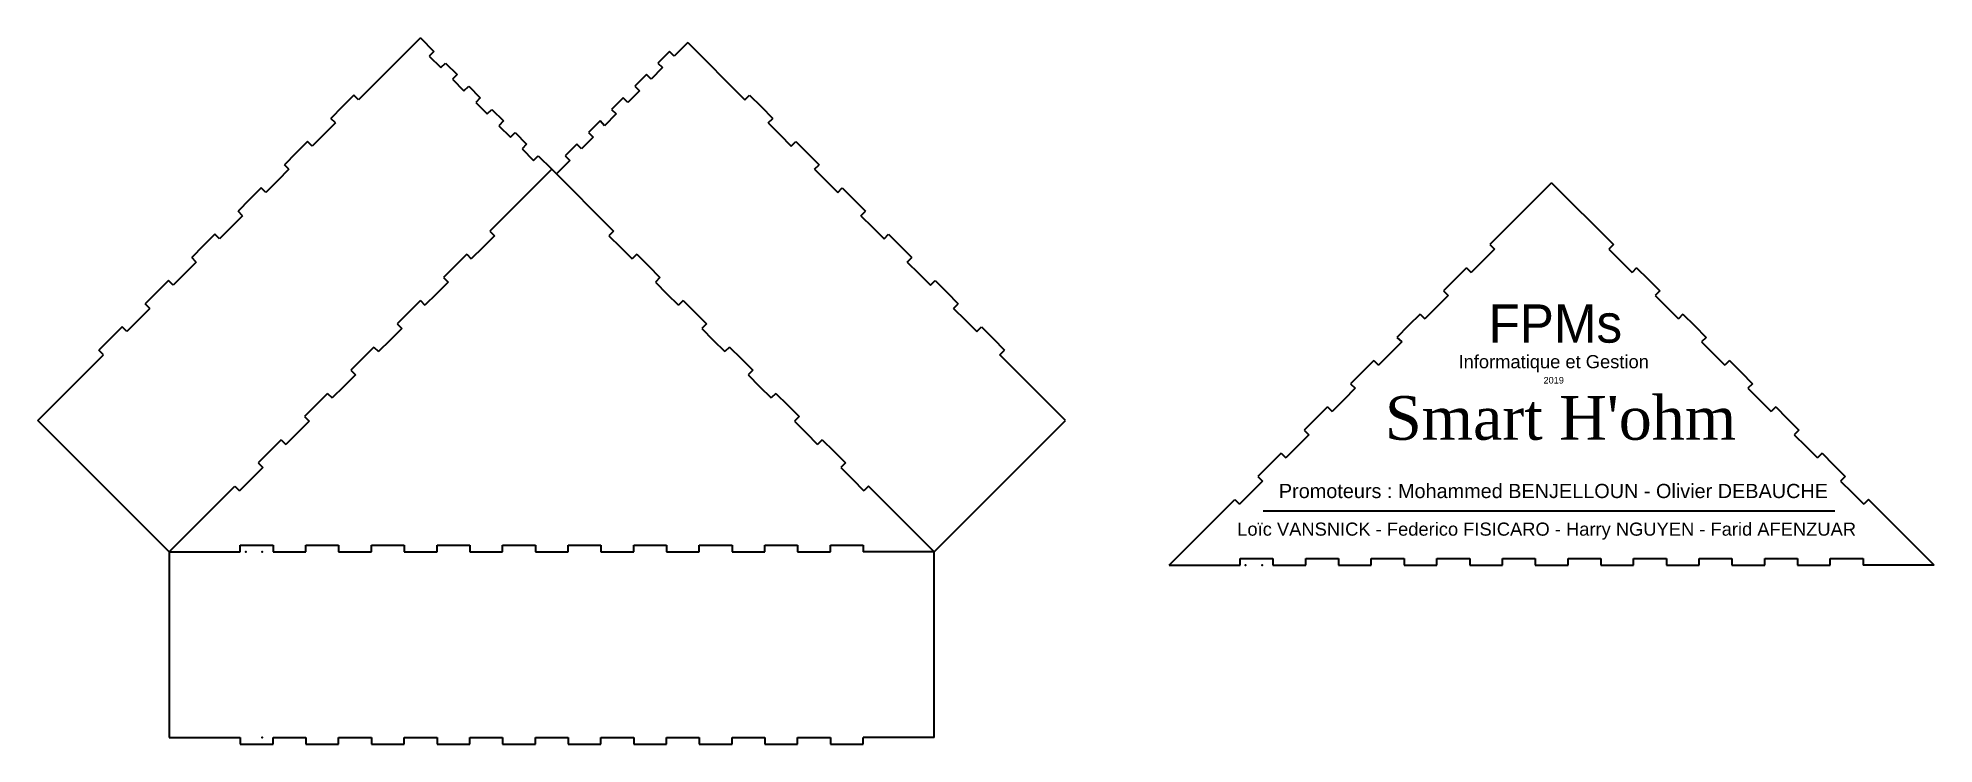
# Model space of a CAD drawing. Header units: centimetres. Extents: x 2584 to 2758, y 1617 to 1682.
import ezdxf

# ---------------------------------------------------------------- set-up
doc = ezdxf.new("R2010")
doc.units = ezdxf.units.CM
doc.styles.get("Standard").update_dxf_attribs({"font": 'arial.ttf'})

msp = doc.modelspace()

# ---------------------------------------------------------------- linework, layer by layer
for p, q in [((2619.43, 1682.12), (2613.77, 1676.46)), ((2619.43, 1682.12), (2620.67, 1680.88)), ((2643.9, 1681.7), (2642.66, 1680.46)), ((2643.9, 1681.7), (2649.13, 1676.46)), ((2620.67, 1680.88), (2620.24, 1680.46)), ((2620.24, 1680.46), (2621.3, 1679.4)), ((2621.3, 1679.4), (2621.73, 1679.82)), ((2621.73, 1679.82), (2622.79, 1678.76)), ((2642.23, 1680.88), (2641.17, 1679.82)), ((2641.17, 1679.82), (2641.6, 1679.4)), ((2642.66, 1680.46), (2642.23, 1680.88)), ((2622.79, 1678.76), (2622.36, 1678.34)), ((2622.36, 1678.34), (2623.42, 1677.28)), ((2640.11, 1678.76), (2639.05, 1677.7)), ((2640.54, 1678.34), (2640.11, 1678.76)), ((2641.6, 1679.4), (2640.54, 1678.34)), ((2613.35, 1676.89), (2612.29, 1675.83)), ((2613.77, 1676.46), (2613.35, 1676.89)), ((2623.42, 1677.28), (2623.85, 1677.7)), ((2623.85, 1677.7), (2624.91, 1676.64)), ((2624.91, 1676.64), (2624.49, 1676.22)), ((2624.49, 1676.22), (2625.55, 1675.16)), ((2637.99, 1676.64), (2636.93, 1675.58)), ((2638.42, 1676.22), (2637.99, 1676.64)), ((2639.48, 1677.28), (2638.42, 1676.22)), ((2639.05, 1677.7), (2639.48, 1677.28)), ((2649.13, 1676.46), (2649.55, 1676.89)), ((2649.55, 1676.89), (2650.61, 1675.83)), ((2612.29, 1675.83), (2611.22, 1674.76)), ((2611.65, 1674.34), (2611.22, 1674.76)), ((2625.55, 1675.16), (2625.97, 1675.58)), ((2625.97, 1675.58), (2627.03, 1674.52)), ((2627.03, 1674.52), (2626.61, 1674.09)), ((2635.87, 1674.52), (2634.81, 1673.46)), ((2636.29, 1674.09), (2635.87, 1674.52)), ((2637.35, 1675.16), (2636.29, 1674.09)), ((2636.93, 1675.58), (2637.35, 1675.16)), ((2650.61, 1675.83), (2651.68, 1674.76)), ((2651.25, 1674.34), (2651.68, 1674.76)), ((2610.59, 1673.28), (2609.53, 1672.22)), ((2611.65, 1674.34), (2610.59, 1673.28)), ((2626.61, 1674.09), (2627.67, 1673.03)), ((2627.67, 1673.03), (2628.09, 1673.46)), ((2628.09, 1673.46), (2629.15, 1672.4)), ((2635.23, 1673.03), (2634.17, 1671.97)), ((2634.81, 1673.46), (2635.23, 1673.03)), ((2651.25, 1674.34), (2652.31, 1673.28)), ((2652.31, 1673.28), (2653.37, 1672.22)), ((2608.04, 1671.58), (2606.98, 1670.52)), ((2609.1, 1672.64), (2608.04, 1671.58)), ((2609.53, 1672.22), (2609.1, 1672.64)), ((2629.15, 1672.4), (2628.73, 1671.97)), ((2628.73, 1671.97), (2629.79, 1670.91)), ((2629.79, 1670.91), (2630.21, 1671.34)), ((2630.21, 1671.34), (2631.45, 1670.1)), ((2633.75, 1672.4), (2632.69, 1671.34)), ((2632.69, 1671.34), (2633.11, 1670.91)), ((2634.17, 1671.97), (2633.75, 1672.4)), ((2653.37, 1672.22), (2653.8, 1672.64)), ((2653.8, 1672.64), (2654.86, 1671.58)), ((2654.86, 1671.58), (2655.92, 1670.52)), ((2607.4, 1670.1), (2606.34, 1669.04)), ((2607.4, 1670.1), (2606.98, 1670.52)), ((2631.45, 1670.1), (2625.79, 1664.44)), ((2631.45, 1670.1), (2637.11, 1664.44)), ((2633.11, 1670.91), (2631.87, 1669.68)), ((2655.5, 1670.1), (2655.92, 1670.52)), ((2655.5, 1670.1), (2656.56, 1669.04)), ((2604.86, 1668.4), (2603.8, 1667.34)), ((2605.28, 1667.97), (2604.86, 1668.4)), ((2606.34, 1669.04), (2605.28, 1667.97)), ((2656.56, 1669.04), (2657.62, 1667.97)), ((2657.62, 1667.97), (2658.04, 1668.4)), ((2658.04, 1668.4), (2659.1, 1667.34)), ((2722.95, 1668.87), (2717.29, 1663.21)), ((2722.95, 1668.87), (2728.61, 1663.21)), ((2603.16, 1665.85), (2602.1, 1664.79)), ((2603.8, 1667.34), (2602.74, 1666.28)), ((2603.16, 1665.85), (2602.74, 1666.28)), ((2659.1, 1667.34), (2660.16, 1666.28)), ((2659.74, 1665.85), (2660.16, 1666.28)), ((2659.74, 1665.85), (2660.8, 1664.79)), ((2600.62, 1664.16), (2599.56, 1663.1)), ((2601.04, 1663.73), (2600.62, 1664.16)), ((2602.1, 1664.79), (2601.04, 1663.73)), ((2625.79, 1664.44), (2626.22, 1664.02)), ((2637.11, 1664.44), (2636.68, 1664.02)), ((2660.8, 1664.79), (2661.86, 1663.73)), ((2661.86, 1663.73), (2662.28, 1664.16)), ((2662.28, 1664.16), (2663.34, 1663.1)), ((2599.56, 1663.1), (2598.5, 1662.04)), ((2623.67, 1662.32), (2622.61, 1661.26)), ((2623.67, 1662.32), (2624.09, 1661.89)), ((2625.16, 1662.96), (2624.09, 1661.89)), ((2626.22, 1664.02), (2625.16, 1662.96)), ((2636.68, 1664.02), (2637.74, 1662.96)), ((2637.74, 1662.96), (2638.81, 1661.89)), ((2639.23, 1662.32), (2638.81, 1661.89)), ((2639.23, 1662.32), (2640.29, 1661.26)), ((2663.34, 1663.1), (2664.4, 1662.04)), ((2717.72, 1662.79), (2716.66, 1661.73)), ((2717.29, 1663.21), (2717.72, 1662.79)), ((2728.61, 1663.21), (2728.18, 1662.79)), ((2728.18, 1662.79), (2729.24, 1661.73)), ((2598.92, 1661.61), (2597.86, 1660.55)), ((2598.92, 1661.61), (2598.5, 1662.04)), ((2622.61, 1661.26), (2621.55, 1660.2)), ((2640.29, 1661.26), (2641.35, 1660.2)), ((2663.98, 1661.61), (2664.4, 1662.04)), ((2663.98, 1661.61), (2665.04, 1660.55)), ((2715.17, 1661.09), (2714.11, 1660.03)), ((2715.17, 1661.09), (2715.59, 1660.66)), ((2716.66, 1661.73), (2715.59, 1660.66)), ((2729.24, 1661.73), (2730.31, 1660.66)), ((2730.73, 1661.09), (2730.31, 1660.66)), ((2730.73, 1661.09), (2731.79, 1660.03)), ((2595.31, 1658.85), (2594.25, 1657.79)), ((2596.37, 1659.91), (2595.31, 1658.85)), ((2596.8, 1659.49), (2596.37, 1659.91)), ((2597.86, 1660.55), (2596.8, 1659.49)), ((2621.97, 1659.77), (2620.91, 1658.71)), ((2621.55, 1660.2), (2621.97, 1659.77)), ((2641.35, 1660.2), (2640.93, 1659.77)), ((2640.93, 1659.77), (2641.99, 1658.71)), ((2665.04, 1660.55), (2666.1, 1659.49)), ((2666.1, 1659.49), (2666.53, 1659.91)), ((2666.53, 1659.91), (2667.59, 1658.85)), ((2667.59, 1658.85), (2668.65, 1657.79)), ((2714.11, 1660.03), (2713.05, 1658.97)), ((2713.05, 1658.97), (2713.47, 1658.54)), ((2731.79, 1660.03), (2732.85, 1658.97)), ((2732.85, 1658.97), (2732.43, 1658.54)), ((2594.68, 1657.37), (2593.62, 1656.31)), ((2594.68, 1657.37), (2594.25, 1657.79)), ((2619.43, 1658.08), (2618.37, 1657.01)), ((2619.43, 1658.08), (2619.85, 1657.65)), ((2620.91, 1658.71), (2619.85, 1657.65)), ((2641.99, 1658.71), (2643.05, 1657.65)), ((2643.47, 1658.08), (2643.05, 1657.65)), ((2643.47, 1658.08), (2644.54, 1657.01)), ((2668.22, 1657.37), (2668.65, 1657.79)), ((2668.22, 1657.37), (2669.28, 1656.31)), ((2712.41, 1657.48), (2711.35, 1656.42)), ((2713.47, 1658.54), (2712.41, 1657.48)), ((2732.43, 1658.54), (2733.49, 1657.48)), ((2733.49, 1657.48), (2734.55, 1656.42)), ((2592.13, 1655.67), (2591.07, 1654.61)), ((2592.56, 1655.25), (2592.13, 1655.67)), ((2593.62, 1656.31), (2592.56, 1655.25)), ((2617.73, 1655.53), (2616.67, 1654.47)), ((2618.37, 1657.01), (2617.3, 1655.95)), ((2617.3, 1655.95), (2617.73, 1655.53)), ((2644.54, 1657.01), (2645.6, 1655.95)), ((2645.6, 1655.95), (2645.17, 1655.53)), ((2645.17, 1655.53), (2646.23, 1654.47)), ((2669.28, 1656.31), (2670.34, 1655.25)), ((2670.34, 1655.25), (2670.77, 1655.67)), ((2670.77, 1655.67), (2671.83, 1654.61)), ((2709.86, 1655.79), (2708.8, 1654.72)), ((2710.92, 1656.85), (2709.86, 1655.79)), ((2710.92, 1656.85), (2711.35, 1656.42)), ((2734.97, 1656.85), (2734.55, 1656.42)), ((2734.97, 1656.85), (2736.03, 1655.79)), ((2736.03, 1655.79), (2737.09, 1654.72)), ((2591.07, 1654.61), (2590.01, 1653.55)), ((2615.18, 1653.83), (2614.12, 1652.77)), ((2615.18, 1653.83), (2615.61, 1653.41)), ((2616.67, 1654.47), (2615.61, 1653.41)), ((2646.23, 1654.47), (2647.29, 1653.41)), ((2647.72, 1653.83), (2647.29, 1653.41)), ((2647.72, 1653.83), (2648.78, 1652.77)), ((2671.83, 1654.61), (2672.89, 1653.55)), ((2709.23, 1654.3), (2708.17, 1653.24)), ((2708.8, 1654.72), (2709.23, 1654.3)), ((2737.09, 1654.72), (2736.67, 1654.3)), ((2736.67, 1654.3), (2737.73, 1653.24)), ((2584.43, 1647.12), (2590.43, 1653.13)), ((2590.43, 1653.13), (2590.01, 1653.55)), ((2614.12, 1652.77), (2613.06, 1651.71)), ((2648.78, 1652.77), (2649.84, 1651.71)), ((2672.47, 1653.13), (2672.89, 1653.55)), ((2678.47, 1647.12), (2672.47, 1653.13)), ((2706.68, 1652.6), (2705.62, 1651.54)), ((2706.68, 1652.6), (2707.11, 1652.18)), ((2708.17, 1653.24), (2707.11, 1652.18)), ((2737.73, 1653.24), (2738.79, 1652.18)), ((2739.22, 1652.6), (2738.79, 1652.18)), ((2739.22, 1652.6), (2740.28, 1651.54)), ((2612.43, 1650.23), (2611.36, 1649.17)), ((2613.49, 1651.29), (2612.43, 1650.23)), ((2613.06, 1651.71), (2613.49, 1651.29)), ((2649.84, 1651.71), (2649.41, 1651.29)), ((2649.41, 1651.29), (2650.47, 1650.23)), ((2650.47, 1650.23), (2651.54, 1649.17)), ((2705.62, 1651.54), (2704.56, 1650.48)), ((2704.56, 1650.48), (2704.98, 1650.06)), ((2740.28, 1651.54), (2741.34, 1650.48)), ((2741.34, 1650.48), (2740.91, 1650.06)), ((2609.88, 1648.53), (2608.82, 1647.47)), ((2610.94, 1649.59), (2609.88, 1648.53)), ((2610.94, 1649.59), (2611.36, 1649.17)), ((2651.96, 1649.59), (2651.54, 1649.17)), ((2651.96, 1649.59), (2653.02, 1648.53)), ((2653.02, 1648.53), (2654.08, 1647.47)), ((2703.92, 1649), (2702.86, 1647.94)), ((2704.98, 1650.06), (2703.92, 1649)), ((2740.91, 1650.06), (2741.97, 1649)), ((2741.97, 1649), (2743.03, 1647.94)), ((2596.45, 1635.1), (2584.43, 1647.12)), ((2609.24, 1647.04), (2608.18, 1645.98)), ((2608.82, 1647.47), (2609.24, 1647.04)), ((2654.08, 1647.47), (2653.66, 1647.04)), ((2653.66, 1647.04), (2654.72, 1645.98)), ((2666.45, 1635.1), (2678.47, 1647.12)), ((2701.38, 1647.3), (2700.32, 1646.24)), ((2702.44, 1648.36), (2701.38, 1647.3)), ((2702.44, 1648.36), (2702.86, 1647.94)), ((2743.46, 1648.36), (2743.03, 1647.94)), ((2743.46, 1648.36), (2744.52, 1647.3)), ((2744.52, 1647.3), (2745.58, 1646.24)), ((2606.7, 1645.35), (2605.64, 1644.29)), ((2606.7, 1645.35), (2607.12, 1644.92)), ((2608.18, 1645.98), (2607.12, 1644.92)), ((2654.72, 1645.98), (2655.78, 1644.92)), ((2656.2, 1645.35), (2655.78, 1644.92)), ((2656.2, 1645.35), (2657.26, 1644.29)), ((2700.74, 1645.81), (2699.68, 1644.75)), ((2700.32, 1646.24), (2700.74, 1645.81)), ((2745.58, 1646.24), (2745.16, 1645.81)), ((2745.16, 1645.81), (2746.22, 1644.75)), ((2605.64, 1644.29), (2604.58, 1643.23)), ((2657.26, 1644.29), (2658.32, 1643.23)), ((2698.2, 1644.12), (2697.14, 1643.06)), ((2698.2, 1644.12), (2698.62, 1643.69)), ((2699.68, 1644.75), (2698.62, 1643.69)), ((2746.22, 1644.75), (2747.28, 1643.69)), ((2747.7, 1644.12), (2747.28, 1643.69)), ((2747.7, 1644.12), (2748.76, 1643.06)), ((2603.94, 1641.74), (2602.88, 1640.68)), ((2605, 1642.8), (2603.94, 1641.74)), ((2604.58, 1643.23), (2605, 1642.8)), ((2658.32, 1643.23), (2657.9, 1642.8)), ((2657.9, 1642.8), (2658.96, 1641.74)), ((2658.96, 1641.74), (2660.02, 1640.68)), ((2696.5, 1641.57), (2695.44, 1640.51)), ((2697.14, 1643.06), (2696.08, 1642)), ((2696.08, 1642), (2696.5, 1641.57)), ((2748.76, 1643.06), (2749.82, 1642)), ((2749.82, 1642), (2749.4, 1641.57)), ((2749.4, 1641.57), (2750.46, 1640.51)), ((2596.45, 1635.1), (2602.46, 1641.1)), ((2602.46, 1641.1), (2602.88, 1640.68)), ((2660.45, 1641.1), (2660.02, 1640.68)), ((2666.45, 1635.1), (2660.45, 1641.1)), ((2687.95, 1633.87), (2693.95, 1639.88)), ((2693.95, 1639.88), (2694.38, 1639.45)), ((2695.44, 1640.51), (2694.38, 1639.45)), ((2750.46, 1640.51), (2751.52, 1639.45)), ((2751.94, 1639.88), (2751.52, 1639.45)), ((2757.95, 1633.87), (2751.94, 1639.88)), ((2696.55, 1638.84), (2748.88, 1638.84)), ((2596.45, 1635.1), (2596.45, 1618.1)), ((2596.45, 1635.1), (2602.95, 1635.1)), ((2602.95, 1635.1), (2602.95, 1635.7)), ((2602.95, 1635.7), (2605.95, 1635.7)), ((2605.95, 1635.7), (2605.95, 1635.1)), ((2605.95, 1635.1), (2608.95, 1635.1)), ((2608.95, 1635.1), (2608.95, 1635.7)), ((2608.95, 1635.7), (2611.95, 1635.7)), ((2611.95, 1635.7), (2611.95, 1635.1)), ((2611.95, 1635.1), (2614.95, 1635.1)), ((2614.95, 1635.1), (2614.95, 1635.7)), ((2614.95, 1635.7), (2617.95, 1635.7)), ((2617.95, 1635.7), (2617.95, 1635.1)), ((2617.95, 1635.1), (2620.95, 1635.1)), ((2620.95, 1635.1), (2620.95, 1635.7)), ((2620.95, 1635.7), (2623.95, 1635.7)), ((2623.95, 1635.7), (2623.95, 1635.1)), ((2623.95, 1635.1), (2626.95, 1635.1)), ((2626.95, 1635.1), (2626.95, 1635.7)), ((2626.95, 1635.7), (2629.95, 1635.7)), ((2629.95, 1635.7), (2629.95, 1635.1)), ((2629.95, 1635.1), (2632.95, 1635.1)), ((2632.95, 1635.1), (2632.95, 1635.7)), ((2632.95, 1635.7), (2635.95, 1635.7)), ((2635.95, 1635.7), (2635.95, 1635.1)), ((2635.95, 1635.1), (2638.95, 1635.1)), ((2638.95, 1635.1), (2638.95, 1635.7)), ((2638.95, 1635.7), (2641.95, 1635.7)), ((2641.95, 1635.7), (2641.95, 1635.1)), ((2641.95, 1635.1), (2644.95, 1635.1)), ((2644.95, 1635.1), (2644.95, 1635.7)), ((2644.95, 1635.7), (2647.95, 1635.7)), ((2647.95, 1635.7), (2647.95, 1635.1)), ((2647.95, 1635.1), (2650.95, 1635.1)), ((2650.95, 1635.1), (2650.95, 1635.7)), ((2650.95, 1635.7), (2653.95, 1635.7)), ((2653.95, 1635.7), (2653.95, 1635.1)), ((2653.95, 1635.1), (2656.95, 1635.1)), ((2656.95, 1635.1), (2656.95, 1635.7)), ((2656.95, 1635.7), (2659.95, 1635.7)), ((2659.95, 1635.7), (2659.95, 1635.1)), ((2666.45, 1635.1), (2659.95, 1635.1)), ((2666.45, 1618.1), (2666.45, 1635.1)), ((2687.95, 1633.87), (2694.45, 1633.87)), ((2694.45, 1633.87), (2694.45, 1634.47)), ((2694.45, 1634.47), (2697.45, 1634.47)), ((2697.45, 1634.47), (2697.45, 1633.87)), ((2697.45, 1633.87), (2700.45, 1633.87)), ((2700.45, 1633.87), (2700.45, 1634.47)), ((2700.45, 1634.47), (2703.45, 1634.47)), ((2703.45, 1634.47), (2703.45, 1633.87)), ((2703.45, 1633.87), (2706.45, 1633.87)), ((2706.45, 1633.87), (2706.45, 1634.47)), ((2706.45, 1634.47), (2709.45, 1634.47)), ((2709.45, 1634.47), (2709.45, 1633.87)), ((2709.45, 1633.87), (2712.45, 1633.87)), ((2712.45, 1633.87), (2712.45, 1634.47)), ((2712.45, 1634.47), (2715.45, 1634.47)), ((2715.45, 1634.47), (2715.45, 1633.87)), ((2715.45, 1633.87), (2718.45, 1633.87)), ((2718.45, 1633.87), (2718.45, 1634.47)), ((2718.45, 1634.47), (2721.45, 1634.47)), ((2721.45, 1634.47), (2721.45, 1633.87)), ((2721.45, 1633.87), (2724.45, 1633.87)), ((2724.45, 1633.87), (2724.45, 1634.47)), ((2724.45, 1634.47), (2727.45, 1634.47)), ((2727.45, 1634.47), (2727.45, 1633.87)), ((2727.45, 1633.87), (2730.45, 1633.87)), ((2730.45, 1633.87), (2730.45, 1634.47)), ((2730.45, 1634.47), (2733.45, 1634.47)), ((2733.45, 1634.47), (2733.45, 1633.87)), ((2733.45, 1633.87), (2736.45, 1633.87)), ((2736.45, 1633.87), (2736.45, 1634.47)), ((2736.45, 1634.47), (2739.45, 1634.47)), ((2739.45, 1634.47), (2739.45, 1633.87)), ((2739.45, 1633.87), (2742.45, 1633.87)), ((2742.45, 1633.87), (2742.45, 1634.47)), ((2742.45, 1634.47), (2745.45, 1634.47)), ((2745.45, 1634.47), (2745.45, 1633.87)), ((2745.45, 1633.87), (2748.45, 1633.87)), ((2748.45, 1633.87), (2748.45, 1634.47)), ((2748.45, 1634.47), (2751.45, 1634.47)), ((2751.45, 1634.47), (2751.45, 1633.87)), ((2757.95, 1633.87), (2751.45, 1633.87)), ((2596.45, 1618.1), (2602.95, 1618.1)), ((2602.95, 1618.1), (2602.95, 1617.5)), ((2602.95, 1617.5), (2605.95, 1617.5)), ((2605.95, 1617.5), (2605.95, 1618.1)), ((2605.95, 1618.1), (2608.95, 1618.1)), ((2608.95, 1618.1), (2608.95, 1617.5)), ((2608.95, 1617.5), (2611.95, 1617.5)), ((2611.95, 1617.5), (2611.95, 1618.1)), ((2611.95, 1618.1), (2614.95, 1618.1)), ((2614.95, 1618.1), (2614.95, 1617.5)), ((2614.95, 1617.5), (2617.95, 1617.5)), ((2617.95, 1617.5), (2617.95, 1618.1)), ((2617.95, 1618.1), (2620.95, 1618.1)), ((2620.95, 1618.1), (2620.95, 1617.5)), ((2620.95, 1617.5), (2623.95, 1617.5)), ((2623.95, 1617.5), (2623.95, 1618.1)), ((2623.95, 1618.1), (2626.95, 1618.1)), ((2626.95, 1618.1), (2626.95, 1617.5)), ((2626.95, 1617.5), (2629.95, 1617.5)), ((2629.95, 1617.5), (2629.95, 1618.1)), ((2629.95, 1618.1), (2632.95, 1618.1)), ((2632.95, 1618.1), (2632.95, 1617.5)), ((2632.95, 1617.5), (2635.95, 1617.5)), ((2635.95, 1617.5), (2635.95, 1618.1)), ((2635.95, 1618.1), (2638.95, 1618.1)), ((2638.95, 1618.1), (2638.95, 1617.5)), ((2638.95, 1617.5), (2641.95, 1617.5)), ((2641.95, 1617.5), (2641.95, 1618.1)), ((2641.95, 1618.1), (2644.95, 1618.1)), ((2644.95, 1618.1), (2644.95, 1617.5)), ((2644.95, 1617.5), (2647.95, 1617.5)), ((2647.95, 1617.5), (2647.95, 1618.1)), ((2647.95, 1618.1), (2650.95, 1618.1)), ((2650.95, 1618.1), (2650.95, 1617.5)), ((2650.95, 1617.5), (2653.95, 1617.5)), ((2653.95, 1617.5), (2653.95, 1618.1)), ((2653.95, 1618.1), (2656.95, 1618.1)), ((2656.95, 1618.1), (2656.95, 1617.5)), ((2656.95, 1617.5), (2659.95, 1617.5)), ((2659.95, 1617.5), (2659.95, 1618.1)), ((2666.45, 1618.1), (2659.95, 1618.1))]:
    msp.add_line(p, q)
for p in [(2603.45, 1635.1), (2604.95, 1635.1), (2694.95, 1633.87), (2696.45, 1633.87), (2604.95, 1618.1)]:
    msp.add_point(p)

# ---------------------------------------------------------------- texts
for s, width, insert, char_height, attachment_point in [('\\pxqc;{\\fBodoni MT|b0|i0|c0|p18;FPMs}', 15.122, (2723.29, 1655.96), 3.5, 5), ('\\pxqc;{\\H0.6x;Informatique et Gestion\\P\\H0.5x;2019}', 17.9167, (2723.14, 1651.79), 2, 5), ("\\pxqc;{\\fBookman Old Style|b0|i0|c0|p18;Smart H'ohm}", 40.1873, (2723.77, 1647.32), 4, 5), ('Promoteurs : Mohammed BENJELLOUN - Olivier DEBAUCHE', 50.1423, (2697.99, 1641.31), 1.3, 1), ('Loïc VANSNICK - Federico FISICARO - Harry NGUYEN - Farid AFENZUAR', 56.9745, (2694.18, 1637.77), 1.2, 1)]:
    msp.add_mtext_dynamic_manual_height_columns(s, width=width, gutter_width=45.46, heights=[0], dxfattribs=dict(insert=insert, char_height=char_height, attachment_point=attachment_point))

doc.saveas('drawing.dxf')
